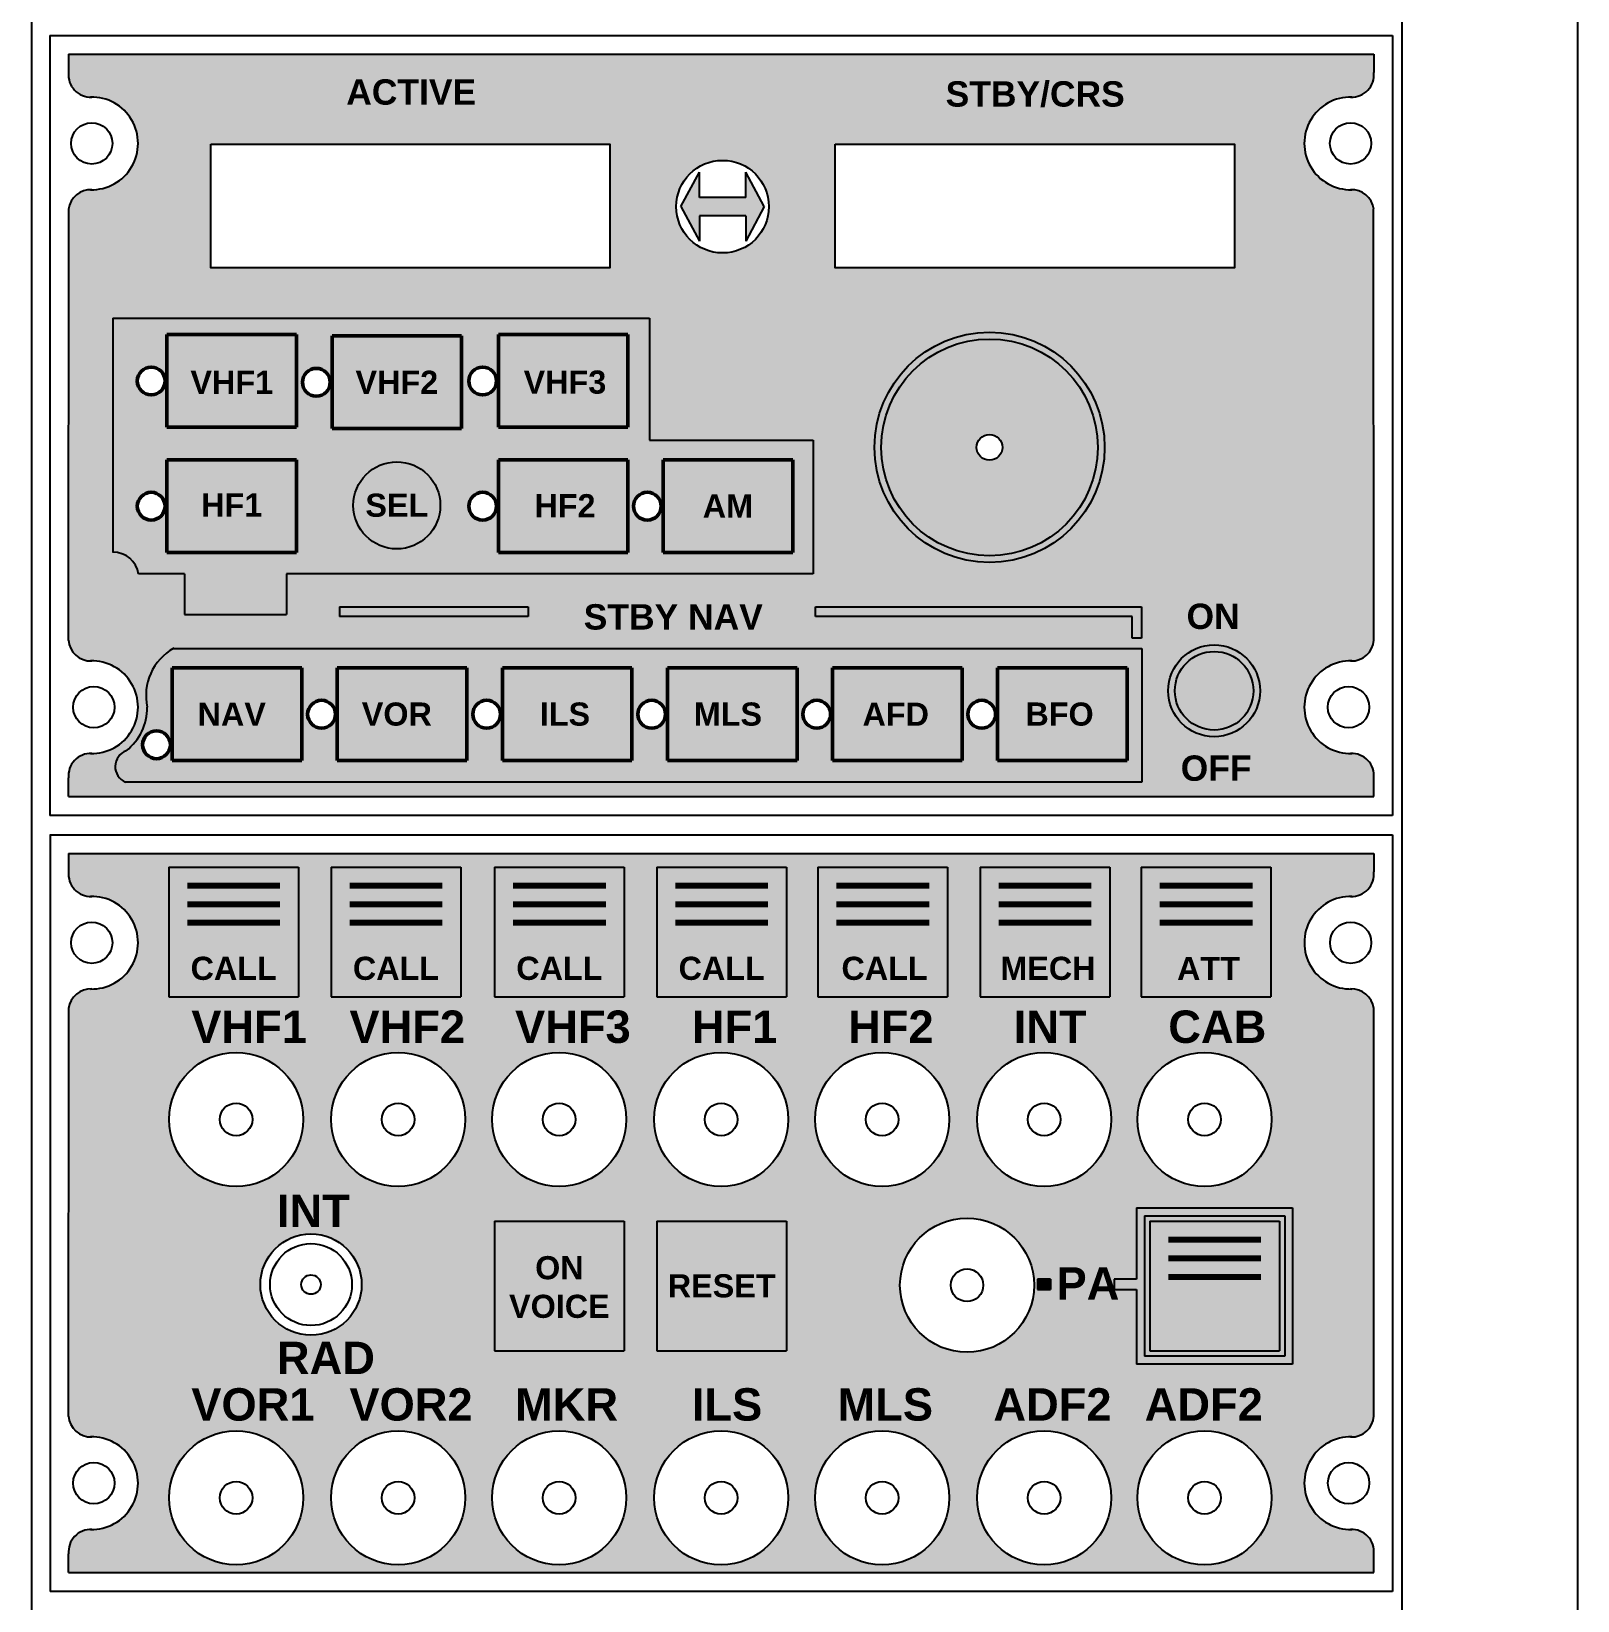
# Model space of a CAD drawing. Header units: millimetres. Extents: x 1492 to 7903, y -55 to 3601.
# Drawn here: x 2631 to 2798, y 343.6 to 513 of the extents above; entities that cross this region are included whole.
import ezdxf

# ---------------------------------------------------------------- set-up
doc = ezdxf.new("R2010")
doc.units = ezdxf.units.MM
doc.styles.get("Standard").update_dxf_attribs({"font": 'sanss___.ttf'})

msp = doc.modelspace()

# ---------------------------------------------------------------- hatches: boundary and pattern name
at = {"true_color": 0x6d7c87}
h = msp.add_hatch(color=8, dxfattribs=at)
h.dxf.hatch_style = 1
h.paths.add_polyline_path([(2775.96, 508.59), (2775.96, 510.59), (2634.99, 510.59), (2634.99, 508.59, 0.438302), (2637.36, 505.94, -1.025802), (2637.36, 495.95, 0.371801), (2635, 493.85), (2634.98, 447.29, 0.38499), (2637.35, 445.08, -1.027097), (2637.36, 435.08, 0.438302), (2634.99, 432.44), (2634.99, 430.44), (2775.96, 430.44), (2775.96, 432.44, 0.438302), (2773.59, 435.08, -1.027097), (2773.6, 445.08, 0.38499), (2775.97, 447.29), (2775.95, 493.85, 0.371801), (2773.59, 495.95, -1.025802), (2773.59, 505.94, 0.438302)])
h.paths.add_polyline_path([(2693.46, 500.88), (2693.46, 487.52), (2650.35, 487.52), (2650.35, 500.88)], flags=16)
h.paths.add_polyline_path([(2710.63, 494.12, -1), (2700.63, 494.12, -1)], flags=16)
h.paths.add_polyline_path([(2703.13, 497.86), (2703.13, 495.12), (2708.13, 495.12), (2708.13, 497.86), (2710.13, 494.12), (2708.13, 490.38), (2708.13, 493.12), (2703.13, 493.12), (2703.13, 490.38), (2701.13, 494.12)], flags=0)
h.paths.add_polyline_path([(2697.74, 482.07), (2697.74, 468.9), (2715.41, 468.9), (2715.41, 454.46), (2658.54, 454.46), (2658.54, 450.07), (2647.5, 450.07), (2647.5, 454.46), (2642.55, 454.46, 0.379663), (2639.75, 456.81), (2639.75, 482.07)], flags=0)
h.paths.add_polyline_path([(2717.8, 500.88), (2760.92, 500.88), (2760.92, 487.52), (2717.8, 487.52)], flags=16)
h.paths.add_polyline_path([(2695.41, 480.3), (2695.41, 470.3), (2681.41, 470.3), (2681.41, 480.3)], flags=0)
h.paths.add_polyline_path([(2677.44, 480.16), (2677.44, 470.16), (2663.44, 470.16), (2663.44, 480.16)], flags=0)
h.paths.add_polyline_path([(2681.21, 475.3, -1), (2678.21, 475.3, -1)], flags=0)
h.paths.add_polyline_path([(2695.41, 466.78), (2695.41, 456.78), (2681.41, 456.78), (2681.41, 466.78)], flags=0)
h.paths.add_polyline_path([(2699.2, 466.78), (2713.2, 466.78), (2713.2, 456.78), (2699.2, 456.78)], flags=0)
h.paths.add_polyline_path([(2659.61, 480.3), (2659.61, 470.3), (2645.61, 470.3), (2645.61, 480.3)], flags=0)
h.paths.add_polyline_path([(2663.24, 475.16, -1), (2660.24, 475.16, -1)], flags=0)
h.paths.add_polyline_path([(2699, 461.78, -1), (2696, 461.78, -1)], flags=0)
h.paths.add_polyline_path([(2746.89, 468.13, -1), (2722.03, 468.13, -1)], flags=16)
h.paths.add_polyline_path([(2746.16, 468.13, -1), (2722.76, 468.13, -1)], flags=0)
h.paths.add_polyline_path([(2681.21, 461.78, -1), (2678.21, 461.78, -1)], flags=0)
h.paths.add_polyline_path([(2675.14, 461.87, -1), (2665.74, 461.87, -1)], flags=0)
h.paths.add_polyline_path([(2659.61, 466.78), (2659.61, 456.78), (2645.61, 456.78), (2645.61, 466.78)], flags=0)
h.paths.add_polyline_path([(2735.85, 468.13, -1), (2733.07, 468.13, -1)], flags=0)
h.paths.add_polyline_path([(2684.63, 450.91), (2684.63, 449.88), (2664.25, 449.88), (2664.25, 450.91)], flags=16)
h.paths.add_polyline_path([(2645.41, 475.3, -1), (2642.41, 475.3, -1)], flags=0)
h.paths.add_polyline_path([(2750.9, 446.43), (2750.9, 431.99), (2641.13, 431.99, -0.681273), (2641.21, 435.38, 0.229147), (2643.49, 440.08, -0.331877), (2646.34, 446.43)], flags=16)
h.paths.add_polyline_path([(2715.68, 450.91), (2750.88, 450.91), (2750.88, 447.53), (2749.85, 447.53), (2749.85, 449.88), (2715.68, 449.88)], flags=16)
h.paths.add_polyline_path([(2695.84, 444.32), (2695.84, 434.32), (2681.84, 434.32), (2681.84, 444.32)], flags=0)
h.paths.add_polyline_path([(2699.67, 444.32), (2713.67, 444.32), (2713.67, 434.32), (2699.67, 434.32)], flags=0)
h.paths.add_polyline_path([(2678.01, 444.32), (2678.01, 434.32), (2664.01, 434.32), (2664.01, 444.32)], flags=0)
h.paths.add_polyline_path([(2645.41, 461.78, -1), (2642.41, 461.78, -1)], flags=0)
h.paths.add_polyline_path([(2699.47, 439.32, -1), (2696.47, 439.32, -1)], flags=0)
h.paths.add_polyline_path([(2681.64, 439.32, -1), (2678.64, 439.32, -1)], flags=0)
h.paths.add_polyline_path([(2717.5, 444.32), (2731.5, 444.32), (2731.5, 434.32), (2717.5, 434.32)], flags=0)
h.paths.add_polyline_path([(2717.3, 439.32, -1), (2714.3, 439.32, -1)], flags=0)
h.paths.add_polyline_path([(2660.18, 444.32), (2660.18, 434.32), (2646.18, 434.32), (2646.18, 444.32)], flags=0)
h.paths.add_polyline_path([(2663.81, 439.32, -1), (2660.81, 439.32, -1)], flags=0)
h.paths.add_polyline_path([(2735.32, 444.32), (2749.32, 444.32), (2749.32, 434.32), (2735.32, 434.32)], flags=0)
h.paths.add_polyline_path([(2735.12, 439.32, -1), (2732.12, 439.32, -1)], flags=0)
h.paths.add_polyline_path([(2645.98, 436.02, -1), (2642.98, 436.02, -1)], flags=0)
h.paths.add_polyline_path([(2763.68, 441.85, -1), (2753.76, 441.85, -1)], flags=16)
h.paths.add_polyline_path([(2762.96, 441.85, -1), (2754.48, 441.85, -1)], flags=0)
h.paths.add_polyline_path([(2715.41, 468.9), (2697.74, 468.9), (2697.74, 482.07), (2639.75, 482.07), (2639.75, 456.81, -0.379663), (2642.55, 454.46), (2647.5, 454.46), (2647.5, 450.07), (2658.54, 450.07), (2658.54, 454.46), (2715.41, 454.46)], flags=16)
h.paths.add_polyline_path([(2720.21, 436.69), (2728.5, 436.69), (2728.5, 441.92), (2720.21, 441.92)], flags=8)
h.paths.add_polyline_path([(2701.9, 436.71), (2710.38, 436.71), (2710.38, 441.94), (2701.9, 441.94)], flags=8)
h.paths.add_polyline_path([(2685.26, 436.71), (2691.84, 436.71), (2691.84, 441.94), (2685.26, 441.94)], flags=8)
h.paths.add_polyline_path([(2666.13, 436.71), (2674.81, 436.71), (2674.81, 441.94), (2666.13, 441.94)], flags=8)
h.paths.add_polyline_path([(2648.29, 436.69), (2656.77, 436.69), (2656.77, 441.92), (2648.29, 441.92)], flags=8)
h.paths.add_polyline_path([(2702.96, 459.17), (2709.54, 459.17), (2709.54, 464.4), (2702.96, 464.4)], flags=8)
h.paths.add_polyline_path([(2666.48, 459.26), (2674.4, 459.26), (2674.4, 464.49), (2666.48, 464.49)], flags=8)
h.paths.add_polyline_path([(2684.69, 459.2), (2692.42, 459.2), (2692.42, 464.43), (2684.69, 464.43)], flags=8)
h.paths.add_polyline_path([(2648.94, 459.28), (2656.66, 459.28), (2656.66, 464.51), (2648.94, 464.51)], flags=8)
h.paths.add_polyline_path([(2683.62, 472.57), (2693.64, 472.57), (2693.64, 477.8), (2683.62, 477.8)], flags=8)
h.paths.add_polyline_path([(2665.46, 472.53), (2675.47, 472.53), (2675.47, 477.76), (2665.46, 477.76)], flags=8)
h.paths.add_polyline_path([(2737.69, 436.71), (2746.18, 436.71), (2746.18, 441.94), (2737.69, 441.94)], flags=8)
h.paths.add_polyline_path([(2647.87, 472.53), (2657.88, 472.53), (2657.88, 477.76), (2647.87, 477.76)], flags=8)
at = {"true_color": 0xffffff}
msp.add_hatch(color=7, dxfattribs=at).paths.add_polyline_path([(2710.13, 494.12), (2708.13, 497.86), (2708.13, 495.12), (2703.13, 495.12), (2703.13, 497.86), (2701.13, 494.12), (2703.13, 490.38), (2703.13, 493.12), (2708.13, 493.12), (2708.13, 490.38)])
at = {"true_color": 0x6d7c87}
h = msp.add_hatch(color=8, dxfattribs=at)
h.dxf.hatch_style = 1
h.paths.add_polyline_path([(2697.74, 482.07), (2639.75, 482.07), (2639.75, 456.81, -0.379663), (2642.55, 454.46), (2647.5, 454.46), (2647.5, 450.07), (2658.54, 450.07), (2658.54, 454.46), (2715.41, 454.46), (2715.41, 468.9), (2697.74, 468.9)])
h.paths.add_polyline_path([(2645.61, 480.3), (2659.61, 480.3), (2659.61, 470.3), (2645.61, 470.3)], flags=16)
h.paths.add_polyline_path([(2645.41, 475.3, -1), (2642.41, 475.3, -1)], flags=16)
h.paths.add_polyline_path([(2645.61, 466.78), (2659.61, 466.78), (2659.61, 456.78), (2645.61, 456.78)], flags=16)
h.paths.add_polyline_path([(2645.41, 461.78, -1), (2642.41, 461.78, -1)], flags=16)
h.paths.add_polyline_path([(2663.24, 475.16, -1), (2660.24, 475.16, -1)], flags=16)
h.paths.add_polyline_path([(2663.44, 480.16), (2677.44, 480.16), (2677.44, 470.16), (2663.44, 470.16)], flags=16)
h.paths.add_polyline_path([(2675.14, 461.87, -1), (2665.74, 461.87, -1)], flags=16)
h.paths.add_polyline_path([(2681.21, 475.3, -1), (2678.21, 475.3, -1)], flags=16)
h.paths.add_polyline_path([(2681.41, 480.3), (2695.41, 480.3), (2695.41, 470.3), (2681.41, 470.3)], flags=16)
h.paths.add_polyline_path([(2681.21, 461.78, -1), (2678.21, 461.78, -1)], flags=16)
h.paths.add_polyline_path([(2681.41, 466.78), (2695.41, 466.78), (2695.41, 456.78), (2681.41, 456.78)], flags=16)
h.paths.add_polyline_path([(2699, 461.78, -1), (2696, 461.78, -1)], flags=16)
h.paths.add_polyline_path([(2699.2, 466.78), (2713.2, 466.78), (2713.2, 456.78), (2699.2, 456.78)], flags=16)
h.paths.add_polyline_path([(2750.9, 446.43), (2646.34, 446.43, 0.331877), (2643.49, 440.08, -0.229147), (2641.21, 435.38, 0.681273), (2641.13, 431.99), (2750.9, 431.99)])
h.paths.add_polyline_path([(2660.18, 444.32), (2660.18, 434.32), (2646.18, 434.32), (2646.18, 444.32)], flags=16)
h.paths.add_polyline_path([(2664.01, 444.32), (2678.01, 444.32), (2678.01, 434.32), (2664.01, 434.32)], flags=16)
h.paths.add_polyline_path([(2663.81, 439.32, -1), (2660.81, 439.32, -1)], flags=16)
h.paths.add_polyline_path([(2645.98, 436.02, -1), (2642.98, 436.02, -1)], flags=16)
h.paths.add_polyline_path([(2681.64, 439.32, -1), (2678.64, 439.32, -1)], flags=16)
h.paths.add_polyline_path([(2681.84, 444.32), (2695.84, 444.32), (2695.84, 434.32), (2681.84, 434.32)], flags=16)
h.paths.add_polyline_path([(2699.47, 439.32, -1), (2696.47, 439.32, -1)], flags=16)
h.paths.add_polyline_path([(2699.67, 444.32), (2713.67, 444.32), (2713.67, 434.32), (2699.67, 434.32)], flags=16)
h.paths.add_polyline_path([(2717.3, 439.32, -1), (2714.3, 439.32, -1)], flags=16)
h.paths.add_polyline_path([(2717.5, 444.32), (2731.5, 444.32), (2731.5, 434.32), (2717.5, 434.32)], flags=16)
h.paths.add_polyline_path([(2735.12, 439.32, -1), (2732.12, 439.32, -1)], flags=16)
h.paths.add_polyline_path([(2735.32, 444.32), (2749.32, 444.32), (2749.32, 434.32), (2735.32, 434.32)], flags=16)
h.paths.add_polyline_path([(2754.48, 441.85, 1), (2762.96, 441.85, 1)])
h.paths.add_polyline_path([(2720.21, 436.69), (2728.5, 436.69), (2728.5, 441.92), (2720.21, 441.92)], flags=8)
h.paths.add_polyline_path([(2701.9, 436.71), (2710.38, 436.71), (2710.38, 441.94), (2701.9, 441.94)], flags=8)
h.paths.add_polyline_path([(2685.26, 436.71), (2691.84, 436.71), (2691.84, 441.94), (2685.26, 441.94)], flags=8)
h.paths.add_polyline_path([(2666.13, 436.71), (2674.81, 436.71), (2674.81, 441.94), (2666.13, 441.94)], flags=8)
h.paths.add_polyline_path([(2648.29, 436.69), (2656.77, 436.69), (2656.77, 441.92), (2648.29, 441.92)], flags=8)
h.paths.add_polyline_path([(2737.69, 436.71), (2746.18, 436.71), (2746.18, 441.94), (2737.69, 441.94)], flags=8)
at = {"true_color": 0x000000}
h = msp.add_hatch(color=18, dxfattribs=at)
h.dxf.hatch_style = 1
h.paths.add_polyline_path([(2659.61, 480.3), (2645.61, 480.3), (2645.61, 470.3), (2659.61, 470.3)])
h.paths.add_polyline_path([(2677.44, 480.16), (2663.44, 480.16), (2663.44, 470.16), (2677.44, 470.16)])
h.paths.add_polyline_path([(2695.41, 480.3), (2681.41, 480.3), (2681.41, 470.3), (2695.41, 470.3)])
h.paths.add_polyline_path([(2695.41, 466.78), (2681.41, 466.78), (2681.41, 456.78), (2695.41, 456.78)])
h.paths.add_polyline_path([(2659.61, 466.78), (2645.61, 466.78), (2645.61, 456.78), (2659.61, 456.78)])
h.paths.add_polyline_path([(2675.14, 461.87, 1), (2665.74, 461.87, 1)])
h.paths.add_polyline_path([(2713.2, 466.78), (2699.2, 466.78), (2699.2, 456.78), (2713.2, 456.78)])
h.paths.add_polyline_path([(2713.67, 444.32), (2699.67, 444.32), (2699.67, 434.32), (2713.67, 434.32)])
h.paths.add_polyline_path([(2695.84, 444.32), (2681.84, 444.32), (2681.84, 434.32), (2695.84, 434.32)])
h.paths.add_polyline_path([(2678.01, 444.32), (2664.01, 444.32), (2664.01, 434.32), (2678.01, 434.32)])
h.paths.add_polyline_path([(2660.18, 444.32), (2646.18, 444.32), (2646.18, 434.32), (2660.18, 434.32)])
h.paths.add_polyline_path([(2731.5, 444.32), (2717.5, 444.32), (2717.5, 434.32), (2731.5, 434.32)])
h.paths.add_polyline_path([(2749.32, 444.32), (2735.32, 444.32), (2735.32, 434.32), (2749.32, 434.32)])
at = {"lineweight": 50, "true_color": 0xfeffff}
h = msp.add_hatch(color=7, dxfattribs=at)
edge = h.paths.add_edge_path()
edge.add_arc((2734.46, 468.13), 12.43, 0, 360)
edge = h.paths.add_edge_path(flags=16)
edge.add_arc((2734.46, 468.13), 11.7, 0, 360)
at = {"true_color": 0x6d7c87}
h = msp.add_hatch(color=8, dxfattribs=at)
h.dxf.hatch_style = 1
h.paths.add_polyline_path([(2722.76, 468.13, 1), (2746.16, 468.13, 1)])
h.paths.add_polyline_path([(2735.85, 468.13, -1), (2733.07, 468.13, -1)], flags=16)
at = {"lineweight": 50, "true_color": 0xfeffff}
msp.add_hatch(color=7, dxfattribs=at).paths.add_polyline_path([(2684.63, 450.91), (2664.25, 450.91), (2664.25, 449.88), (2684.63, 449.88)])
at = {"lineweight": 50, "true_color": 0xffffff}
msp.add_hatch(color=7, dxfattribs=at).paths.add_polyline_path([(2750.88, 450.91), (2715.68, 450.91), (2715.68, 449.88), (2749.85, 449.88), (2749.85, 447.53), (2750.88, 447.53)])
at = {"lineweight": 50, "true_color": 0xfeffff}
h = msp.add_hatch(color=7, dxfattribs=at)
edge = h.paths.add_edge_path()
edge.add_arc((2758.72, 441.85), 4.96, 0, 360)
edge = h.paths.add_edge_path(flags=16)
edge.add_arc((2758.72, 441.85), 4.24, 0, 360)
at = {"true_color": 0x6d7c87}
h = msp.add_hatch(color=8, dxfattribs=at)
h.dxf.hatch_style = 1
h.paths.add_polyline_path([(2775.96, 407.56, 0.371801), (2773.59, 409.65, -1.025802), (2773.59, 419.65, 0.438302), (2775.97, 422.3), (2775.97, 424.3), (2634.99, 424.3), (2634.99, 422.3, 0.438302), (2637.36, 419.65, -1.025802), (2637.36, 409.65, 0.371801), (2635, 407.56), (2634.98, 363.5, 0.383596), (2637.35, 361.3, -1.027097), (2637.36, 351.3, 0.438302), (2634.99, 348.66), (2634.99, 346.66), (2775.96, 346.66), (2775.96, 348.66, 0.438302), (2773.59, 351.3, -1.027097), (2773.6, 361.3, 0.383596), (2775.97, 363.5)])
h.paths.add_polyline_path([(2645.84, 395.57, -1), (2660.32, 395.57, -1)], flags=16)
h.paths.add_polyline_path([(2651.32, 395.57, -1), (2654.84, 395.57, -1)], flags=0)
h.paths.add_polyline_path([(2666.64, 377.74, -1), (2655.69, 377.74, -1)], flags=16)
h.paths.add_polyline_path([(2665.59, 377.74, -1), (2656.74, 377.74, -1)], flags=0)
h.paths.add_polyline_path([(2645.82, 408.82), (2645.82, 422.82), (2659.82, 422.82), (2659.82, 408.82)], flags=16)
h.paths.add_polyline_path([(2662.21, 377.74, -1), (2660.12, 377.74, -1)], flags=0)
h.paths.add_polyline_path([(2663.34, 395.57, -1), (2677.82, 395.57, -1)], flags=16)
h.paths.add_polyline_path([(2660.32, 354.72, -1), (2645.84, 354.72, -1)], flags=16)
h.paths.add_polyline_path([(2668.82, 395.57, -1), (2672.34, 395.57, -1)], flags=0)
h.paths.add_polyline_path([(2663.35, 408.82), (2663.35, 422.82), (2677.35, 422.82), (2677.35, 408.82)], flags=16)
h.paths.add_polyline_path([(2654.84, 354.72, -1), (2651.32, 354.72, -1)], flags=0)
h.paths.add_polyline_path([(2677.82, 354.72, -1), (2663.34, 354.72, -1)], flags=16)
h.paths.add_polyline_path([(2681, 384.59), (2695, 384.59), (2695, 370.59), (2681, 370.59)], flags=16)
h.paths.add_polyline_path([(2680.73, 395.57, -1), (2695.21, 395.57, -1)], flags=16)
h.paths.add_polyline_path([(2672.34, 354.72, -1), (2668.82, 354.72, -1)], flags=0)
h.paths.add_polyline_path([(2681, 408.82), (2681, 422.82), (2695, 422.82), (2695, 408.82)], flags=16)
h.paths.add_polyline_path([(2686.21, 395.57, -1), (2689.73, 395.57, -1)], flags=0)
h.paths.add_polyline_path([(2695.21, 354.72, -1), (2680.73, 354.72, -1)], flags=16)
h.paths.add_polyline_path([(2689.73, 354.72, -1), (2686.21, 354.72, -1)], flags=0)
h.paths.add_polyline_path([(2698.23, 395.57, -1), (2712.7, 395.57, -1)], flags=16)
h.paths.add_polyline_path([(2698.53, 384.59), (2712.53, 384.59), (2712.53, 370.59), (2698.53, 370.59)], flags=16)
h.paths.add_polyline_path([(2698.53, 408.82), (2698.53, 422.82), (2712.53, 422.82), (2712.53, 408.82)], flags=16)
h.paths.add_polyline_path([(2703.71, 395.57, -1), (2707.22, 395.57, -1)], flags=0)
h.paths.add_polyline_path([(2712.7, 354.72, -1), (2698.23, 354.72, -1)], flags=16)
h.paths.add_polyline_path([(2707.22, 354.72, -1), (2703.71, 354.72, -1)], flags=0)
h.paths.add_polyline_path([(2715.62, 395.57, -1), (2730.1, 395.57, -1)], flags=16)
h.paths.add_polyline_path([(2715.93, 408.82), (2715.93, 422.82), (2729.93, 422.82), (2729.93, 408.82)], flags=16)
h.paths.add_polyline_path([(2721.1, 395.57, -1), (2724.62, 395.57, -1)], flags=0)
h.paths.add_polyline_path([(2730.1, 354.72, -1), (2715.62, 354.72, -1)], flags=16)
h.paths.add_polyline_path([(2739.27, 377.67, -1), (2724.79, 377.67, -1)], flags=16)
h.paths.add_polyline_path([(2724.62, 354.72, -1), (2721.1, 354.72, -1)], flags=0)
h.paths.add_polyline_path([(2733.79, 377.67, -1), (2730.27, 377.67, -1)], flags=0)
h.paths.add_polyline_path([(2733.12, 395.57, -1), (2747.6, 395.57, -1)], flags=16)
h.paths.add_polyline_path([(2733.45, 408.82), (2733.45, 422.82), (2747.45, 422.82), (2747.45, 408.82)], flags=16)
h.paths.add_polyline_path([(2747.6, 354.72, -1), (2733.12, 354.72, -1)], flags=16)
h.paths.add_polyline_path([(2738.6, 395.57, -1), (2742.12, 395.57, -1)], flags=0)
h.paths.add_polyline_path([(2739.65, 378.31), (2741.03, 378.31), (2741.03, 377.2), (2739.65, 377.2)], flags=16)
h.paths.add_polyline_path([(2742.12, 354.72, -1), (2738.6, 354.72, -1)], flags=0)
h.paths.add_polyline_path([(2747.93, 378.31), (2750.35, 378.31), (2750.35, 386.02), (2767.2, 386.02), (2767.2, 369.16), (2750.35, 369.16), (2750.35, 377.2), (2747.93, 377.2)], flags=16)
h.paths.add_polyline_path([(2750.45, 395.57, -1), (2764.93, 395.57, -1)], flags=16)
h.paths.add_polyline_path([(2751.19, 385.18), (2766.36, 385.18), (2766.36, 370.01), (2751.19, 370.01)], flags=0)
h.paths.add_polyline_path([(2751.78, 384.59), (2765.78, 384.59), (2765.78, 370.59), (2751.78, 370.59)], flags=0)
h.paths.add_polyline_path([(2750.85, 408.82), (2750.85, 422.82), (2764.85, 422.82), (2764.85, 408.82)], flags=16)
h.paths.add_polyline_path([(2764.93, 354.72, -1), (2750.45, 354.72, -1)], flags=16)
h.paths.add_polyline_path([(2755.93, 395.57, -1), (2759.45, 395.57, -1)], flags=0)
h.paths.add_polyline_path([(2759.45, 354.72, -1), (2755.93, 354.72, -1)], flags=0)
h.paths.add_polyline_path([(2699.07, 374.98), (2711.75, 374.98), (2711.75, 380.21), (2699.07, 380.21)], flags=8)
h.paths.add_polyline_path([(2682.07, 372.74), (2694, 372.74), (2694, 382.18), (2682.07, 382.18)], flags=8)
h.paths.add_polyline_path([(2754.13, 409.24), (2762.04, 409.24), (2762.04, 414.47), (2754.13, 414.47)], flags=8)
h.paths.add_polyline_path([(2735.1, 409.26), (2746.44, 409.26), (2746.44, 414.49), (2735.1, 414.49)], flags=8)
h.paths.add_polyline_path([(2700.31, 409.26), (2710.7, 409.26), (2710.7, 414.49), (2700.31, 414.49)], flags=8)
h.paths.add_polyline_path([(2717.9, 409.26), (2728.29, 409.26), (2728.29, 414.49), (2717.9, 414.49)], flags=8)
h.paths.add_polyline_path([(2682.78, 409.26), (2693.18, 409.26), (2693.18, 414.49), (2682.78, 414.49)], flags=8)
h.paths.add_polyline_path([(2665.13, 409.26), (2675.52, 409.26), (2675.52, 414.49), (2665.13, 414.49)], flags=8)
h.paths.add_polyline_path([(2647.6, 409.26), (2658, 409.26), (2658, 414.49), (2647.6, 414.49)], flags=8)
at = {"true_color": 0x000000}
h = msp.add_hatch(color=18, dxfattribs=at)
h.dxf.hatch_style = 1
h.paths.add_polyline_path([(2695, 384.59), (2681, 384.59), (2681, 370.59), (2695, 370.59)])
h.paths.add_polyline_path([(2712.53, 384.59), (2698.53, 384.59), (2698.53, 370.59), (2712.53, 370.59)])
h.paths.add_polyline_path([(2765.78, 384.59), (2751.78, 384.59), (2751.78, 370.59), (2765.78, 370.59)])
h.paths.add_polyline_path([(2764.85, 422.82), (2750.85, 422.82), (2750.85, 408.82), (2764.85, 408.82)])
h.paths.add_polyline_path([(2747.45, 422.82), (2733.45, 422.82), (2733.45, 408.82), (2747.45, 408.82)])
h.paths.add_polyline_path([(2729.93, 422.82), (2715.93, 422.82), (2715.93, 408.82), (2729.93, 408.82)])
h.paths.add_polyline_path([(2712.53, 422.82), (2698.53, 422.82), (2698.53, 408.82), (2712.53, 408.82)])
h.paths.add_polyline_path([(2695, 422.82), (2681, 422.82), (2681, 408.82), (2695, 408.82)])
h.paths.add_polyline_path([(2677.35, 422.82), (2663.35, 422.82), (2663.35, 408.82), (2677.35, 408.82)])
h.paths.add_polyline_path([(2659.82, 422.82), (2645.82, 422.82), (2645.82, 408.82), (2659.82, 408.82)])
at = {"true_color": 0xffffff}
h = msp.add_hatch(color=7, dxfattribs=at)
h.paths.add_polyline_path([(2767.2, 386.02), (2767.2, 369.16), (2750.35, 369.16), (2750.35, 377.2), (2747.93, 377.2), (2747.93, 378.31), (2750.35, 378.31), (2750.35, 386.02)])
h.paths.add_polyline_path([(2766.36, 385.18), (2766.36, 370.01), (2751.19, 370.01), (2751.19, 385.18)], flags=16)
at = {"true_color": 0x6d7c87}
h = msp.add_hatch(color=8, dxfattribs=at)
h.dxf.hatch_style = 1
h.paths.add_polyline_path([(2766.36, 385.18), (2751.19, 385.18), (2751.19, 370.01), (2766.36, 370.01)])
h.paths.add_polyline_path([(2751.78, 384.59), (2765.78, 384.59), (2765.78, 370.59), (2751.78, 370.59)], flags=16)
at = {"true_color": 0xfeffff}
msp.add_hatch(color=7, dxfattribs=at).paths.add_polyline_path([(2741.03, 377.2), (2741.03, 378.31), (2739.65, 378.31), (2739.65, 377.2)])

# ---------------------------------------------------------------- linework, layer by layer
at = {"color": 18, "true_color": 0x000000}
for p, q in [((2778.98, 741.81), (2778.98, 230.22)), ((2797.98, 741.81), (2797.98, 230.22)), ((2630.97, 602.16), (2630.97, 231.11)), ((2632.97, 512.59), (2777.97, 512.59)), ((2632.97, 512.59), (2632.97, 428.37)), ((2777.97, 512.59), (2777.97, 428.37)), ((2634.99, 510.59), (2634.99, 508.59)), ((2634.99, 510.59), (2775.96, 510.59)), ((2775.96, 510.59), (2775.96, 508.59)), ((2634.98, 447.29), (2635, 493.85)), ((2775.97, 447.29), (2775.95, 493.85)), ((2639.75, 482.07), (2697.74, 482.07)), ((2639.75, 482.07), (2639.75, 456.81)), ((2697.74, 482.07), (2697.74, 468.9)), ((2697.74, 468.9), (2715.41, 468.9)), ((2715.41, 468.9), (2715.41, 454.46)), ((2647.5, 454.46), (2642.55, 454.46)), ((2647.5, 454.46), (2647.5, 450.07)), ((2715.41, 454.46), (2658.54, 454.46)), ((2658.54, 454.46), (2658.54, 450.07)), ((2647.5, 450.07), (2658.54, 450.07)), ((2646.34, 446.43), (2750.9, 446.43)), ((2750.9, 446.43), (2750.9, 431.99)), ((2634.99, 430.44), (2634.99, 432.44)), ((2775.96, 430.44), (2775.96, 432.44)), ((2634.99, 430.44), (2775.96, 430.44)), ((2750.9, 431.99), (2641.13, 431.99)), ((2777.97, 428.37), (2632.97, 428.37)), ((2632.97, 426.3), (2777.98, 426.3)), ((2632.98, 426.3), (2632.98, 344.59)), ((2777.98, 426.3), (2777.98, 344.59)), ((2634.99, 424.3), (2634.99, 422.3)), ((2634.99, 424.3), (2775.97, 424.3)), ((2775.97, 424.3), (2775.97, 422.3)), ((2645.82, 422.82), (2659.82, 422.82)), ((2645.82, 422.82), (2645.82, 408.82)), ((2659.82, 422.82), (2659.82, 408.82)), ((2663.35, 422.82), (2663.35, 408.82)), ((2663.35, 422.82), (2677.35, 422.82)), ((2677.35, 422.82), (2677.35, 408.82)), ((2681, 422.82), (2681, 408.82)), ((2681, 422.82), (2695, 422.82)), ((2695, 422.82), (2695, 408.82)), ((2698.53, 422.82), (2698.53, 408.82)), ((2698.53, 422.82), (2712.53, 422.82)), ((2712.53, 422.82), (2712.53, 408.82)), ((2715.93, 422.82), (2715.93, 408.82)), ((2715.93, 422.82), (2729.93, 422.82)), ((2729.93, 422.82), (2729.93, 408.82)), ((2733.45, 422.82), (2733.45, 408.82)), ((2733.45, 422.82), (2747.45, 422.82)), ((2747.45, 422.82), (2747.45, 408.82)), ((2750.85, 422.82), (2750.85, 408.82)), ((2750.85, 422.82), (2764.85, 422.82)), ((2764.85, 422.82), (2764.85, 408.82)), ((2645.82, 408.82), (2659.82, 408.82)), ((2663.35, 408.82), (2677.35, 408.82)), ((2681, 408.82), (2695, 408.82)), ((2698.53, 408.82), (2712.53, 408.82)), ((2715.93, 408.82), (2729.93, 408.82)), ((2733.45, 408.82), (2747.45, 408.82)), ((2750.85, 408.82), (2764.85, 408.82)), ((2634.98, 363.5), (2635, 407.56)), ((2775.97, 363.5), (2775.96, 407.56)), ((2681, 384.59), (2695, 384.59)), ((2681, 384.59), (2681, 370.59)), ((2695, 384.59), (2695, 370.59)), ((2698.53, 384.59), (2712.53, 384.59)), ((2698.53, 384.59), (2698.53, 370.59)), ((2712.53, 384.59), (2712.53, 370.59)), ((2751.78, 384.59), (2751.78, 370.59)), ((2751.78, 384.59), (2765.78, 384.59)), ((2765.78, 384.59), (2765.78, 370.59)), ((2681, 370.59), (2695, 370.59)), ((2698.53, 370.59), (2712.53, 370.59)), ((2751.78, 370.59), (2765.78, 370.59)), ((2634.99, 346.66), (2634.99, 348.66)), ((2775.96, 346.66), (2775.96, 348.66)), ((2634.99, 346.66), (2775.96, 346.66)), ((2777.98, 344.59), (2632.98, 344.59))]:
    msp.add_line(p, q, dxfattribs=at)
at = {"color": 7, "true_color": 0xffffff}
for p, q in [((2701.13, 494.12), (2703.13, 497.86)), ((2703.13, 495.12), (2703.13, 497.86)), ((2708.13, 495.12), (2708.13, 497.86)), ((2710.13, 494.12), (2708.13, 497.86)), ((2708.13, 495.12), (2703.13, 495.12)), ((2701.13, 494.12), (2703.13, 490.38)), ((2708.13, 493.12), (2703.13, 493.12)), ((2703.13, 493.12), (2703.13, 490.38)), ((2710.13, 494.12), (2708.13, 490.38)), ((2708.13, 493.12), (2708.13, 490.38)), ((2715.68, 449.88), (2715.68, 450.91)), ((2715.68, 450.91), (2750.88, 450.91)), ((2750.88, 450.91), (2750.88, 447.53)), ((2749.85, 449.88), (2715.68, 449.88)), ((2749.85, 447.53), (2749.85, 449.88)), ((2750.88, 447.53), (2749.85, 447.53)), ((2750.35, 386.02), (2750.35, 378.31)), ((2751.19, 385.18), (2751.19, 370.01)), ((2766.36, 385.18), (2766.36, 370.01)), ((2767.2, 386.02), (2767.2, 369.16)), ((2750.35, 378.31), (2747.93, 378.31)), ((2747.93, 378.31), (2747.93, 377.2)), ((2747.93, 377.2), (2750.35, 377.2)), ((2750.35, 377.2), (2750.35, 369.16))]:
    msp.add_line(p, q, dxfattribs=at)
at = {"color": 18, "lineweight": 50, "true_color": 0x000000}
for p, q in [((2645.61, 480.3), (2645.61, 470.3)), ((2659.61, 480.3), (2645.61, 480.3)), ((2659.61, 480.3), (2659.61, 470.3)), ((2663.44, 480.16), (2663.44, 470.16)), ((2677.44, 480.16), (2663.44, 480.16)), ((2677.44, 480.16), (2677.44, 470.16)), ((2681.41, 480.3), (2681.41, 470.3)), ((2695.41, 480.3), (2681.41, 480.3)), ((2695.41, 480.3), (2695.41, 470.3)), ((2659.61, 470.3), (2645.61, 470.3)), ((2677.44, 470.16), (2663.44, 470.16)), ((2695.41, 470.3), (2681.41, 470.3)), ((2645.61, 466.78), (2645.61, 456.78)), ((2659.61, 466.78), (2645.61, 466.78)), ((2659.61, 466.78), (2659.61, 456.78)), ((2681.41, 466.78), (2681.41, 456.78)), ((2695.41, 466.78), (2681.41, 466.78)), ((2695.41, 466.78), (2695.41, 456.78)), ((2699.2, 466.78), (2699.2, 456.78)), ((2713.2, 466.78), (2699.2, 466.78)), ((2713.2, 466.78), (2713.2, 456.78)), ((2659.61, 456.78), (2645.61, 456.78)), ((2695.41, 456.78), (2681.41, 456.78)), ((2713.2, 456.78), (2699.2, 456.78)), ((2646.18, 444.32), (2646.18, 434.32)), ((2660.18, 444.32), (2646.18, 444.32)), ((2660.18, 444.32), (2660.18, 434.32)), ((2664.01, 444.32), (2664.01, 434.32)), ((2678.01, 444.32), (2664.01, 444.32)), ((2678.01, 444.32), (2678.01, 434.32)), ((2681.84, 444.32), (2681.84, 434.32)), ((2695.84, 444.32), (2681.84, 444.32)), ((2695.84, 444.32), (2695.84, 434.32)), ((2699.67, 444.32), (2699.67, 434.32)), ((2713.67, 444.32), (2699.67, 444.32)), ((2713.67, 444.32), (2713.67, 434.32)), ((2717.5, 444.32), (2717.5, 434.32)), ((2731.5, 444.32), (2717.5, 444.32)), ((2731.5, 444.32), (2731.5, 434.32)), ((2749.32, 444.32), (2735.32, 444.32)), ((2735.32, 444.32), (2735.32, 434.32)), ((2749.32, 444.32), (2749.32, 434.32)), ((2660.18, 434.32), (2646.18, 434.32)), ((2678.01, 434.32), (2664.01, 434.32)), ((2695.84, 434.32), (2681.84, 434.32)), ((2713.67, 434.32), (2699.67, 434.32)), ((2731.5, 434.32), (2717.5, 434.32)), ((2749.32, 434.32), (2735.32, 434.32))]:
    msp.add_line(p, q, dxfattribs=at)
at = {"color": 7, "true_color": 0xfeffff}
for p, q in [((2664.25, 450.91), (2684.63, 450.91)), ((2664.25, 450.91), (2664.25, 449.88)), ((2684.63, 450.91), (2684.63, 449.88)), ((2684.63, 449.88), (2664.25, 449.88)), ((2739.65, 378.31), (2739.65, 377.2)), ((2741.03, 378.31), (2739.65, 378.31)), ((2741.03, 378.31), (2741.03, 377.2)), ((2739.65, 377.2), (2741.03, 377.2))]:
    msp.add_line(p, q, dxfattribs=at)
at = {"color": 7, "lineweight": 80, "true_color": 0xffffff}
for p, q in [((2647.82, 420.82), (2657.82, 420.82)), ((2665.35, 420.82), (2675.35, 420.82)), ((2683, 420.82), (2693, 420.82)), ((2700.53, 420.82), (2710.53, 420.82)), ((2717.93, 420.82), (2727.93, 420.82)), ((2735.45, 420.82), (2745.45, 420.82)), ((2752.85, 420.82), (2762.85, 420.82)), ((2647.82, 418.82), (2657.82, 418.82)), ((2665.35, 418.82), (2675.35, 418.82)), ((2683, 418.82), (2693, 418.82)), ((2700.53, 418.82), (2710.53, 418.82)), ((2717.93, 418.82), (2727.93, 418.82)), ((2735.45, 418.82), (2745.45, 418.82)), ((2752.85, 418.82), (2762.85, 418.82)), ((2647.82, 416.82), (2657.82, 416.82)), ((2665.35, 416.82), (2675.35, 416.82)), ((2683, 416.82), (2693, 416.82)), ((2700.53, 416.82), (2710.53, 416.82)), ((2717.93, 416.82), (2727.93, 416.82)), ((2735.45, 416.82), (2745.45, 416.82)), ((2752.85, 416.82), (2762.85, 416.82)), ((2753.78, 382.59), (2763.78, 382.59)), ((2753.78, 380.59), (2763.78, 380.59)), ((2753.78, 378.59), (2763.78, 378.59))]:
    msp.add_line(p, q, dxfattribs=at)
at = {"color": 18, "true_color": 0x000000}
for points in [[(2650.35, 500.88), (2693.46, 500.88), (2693.46, 487.52), (2650.35, 487.52)], [(2717.8, 500.88), (2760.92, 500.88), (2760.92, 487.52), (2717.8, 487.52)]]:
    msp.add_lwpolyline(points, close=True, dxfattribs=at)
at = {"color": 7, "true_color": 0xffffff}
for points in [[(2750.35, 386.02), (2767.2, 386.02)], [(2751.19, 385.18), (2766.36, 385.18)], [(2766.36, 370.01), (2751.19, 370.01)], [(2767.2, 369.16), (2750.35, 369.16)]]:
    msp.add_lwpolyline(points, dxfattribs=at)
at = {"color": 18, "true_color": 0x000000}
for centre, radius in [((2637.49, 500.95), 2.23), ((2773.46, 500.95), 2.23), ((2705.63, 494.12), 5), ((2734.46, 468.13), 1.39), ((2670.44, 461.87), 4.7), ((2637.71, 440.08), 2.23), ((2773.24, 440.08), 2.23), ((2637.49, 414.65), 2.23), ((2773.47, 414.65), 2.23), ((2653.08, 395.57), 7.24), ((2670.58, 395.57), 7.24), ((2687.97, 395.57), 7.24), ((2705.47, 395.57), 7.24), ((2722.86, 395.57), 7.24), ((2740.36, 395.57), 7.24), ((2757.69, 395.57), 7.24), ((2653.08, 395.57), 1.76), ((2670.58, 395.57), 1.76), ((2687.97, 395.57), 1.76), ((2705.47, 395.57), 1.76), ((2722.86, 395.57), 1.76), ((2740.36, 395.57), 1.76), ((2757.69, 395.57), 1.76), ((2732.03, 377.67), 7.24), ((2732.03, 377.67), 1.76), ((2653.08, 354.72), 7.24), ((2670.58, 354.72), 7.24), ((2687.97, 354.72), 7.24), ((2705.47, 354.72), 7.24), ((2722.86, 354.72), 7.24), ((2740.36, 354.72), 7.24), ((2757.69, 354.72), 7.24), ((2637.71, 356.3), 2.23), ((2773.25, 356.3), 2.23), ((2653.08, 354.72), 1.76), ((2670.58, 354.72), 1.76), ((2687.97, 354.72), 1.76), ((2705.47, 354.72), 1.76), ((2722.86, 354.72), 1.76), ((2740.36, 354.72), 1.76), ((2757.69, 354.72), 1.76)]:
    msp.add_circle(centre, radius, dxfattribs=at)
at = {"color": 7, "true_color": 0xfeffff}
for centre, radius in [((2734.46, 468.13), 12.43), ((2734.46, 468.13), 11.7), ((2758.72, 441.85), 4.96), ((2758.72, 441.85), 4.24), ((2661.17, 377.74), 5.47), ((2661.17, 377.74), 4.42), ((2661.17, 377.74), 1.05)]:
    msp.add_circle(centre, radius, dxfattribs=at)
at = {"color": 18, "lineweight": 50, "true_color": 0x000000}
for centre in [(2643.91, 475.3), (2661.74, 475.16), (2679.71, 475.3), (2643.91, 461.78), (2679.71, 461.78), (2697.5, 461.78), (2662.31, 439.32), (2680.14, 439.32), (2697.97, 439.32), (2715.8, 439.32), (2733.62, 439.32), (2644.48, 436.02)]:
    msp.add_circle(centre, 1.5, dxfattribs=at)
at = {"color": 18, "true_color": 0x000000}
for centre, radius, start, end in [((2637.39, 508.36), 2.42, 174.548, 272.2397), ((2773.56, 508.36), 2.42, 267.7603, 5.452), ((2637.49, 500.95), 5, 268.5406, 91.4594), ((2773.46, 500.95), 5, 88.5406, 271.4594), ((2637.39, 493.53), 2.42, 87.7603, 172.3611), ((2773.56, 493.53), 2.42, 7.6389, 92.2397), ((2639.82, 454.05), 2.76, 8.3527, 91.5123), ((2637.38, 447.49), 2.42, 184.1178, 272.4616), ((2773.57, 447.49), 2.42, 267.5384, 355.8822), ((2649.17, 441.35), 5.82, 119.1254, 192.5647), ((2637.49, 440.08), 5, 268.5406, 91.4594), ((2773.46, 440.08), 5, 88.5406, 271.4594), ((2637.49, 440.08), 6, 308.3746, 360), ((2637.39, 432.67), 2.42, 87.7603, 185.452), ((2641.84, 433.66), 1.82, 110.0266, 247.0887), ((2773.56, 432.67), 2.42, 354.548, 92.2397), ((2637.39, 422.07), 2.42, 174.548, 272.2397), ((2773.56, 422.07), 2.42, 267.7603, 5.452), ((2637.49, 414.65), 5, 268.5406, 91.4594), ((2773.47, 414.65), 5, 88.5406, 271.4594), ((2637.39, 407.24), 2.42, 87.7603, 172.3611), ((2773.56, 407.24), 2.42, 7.6389, 92.2397), ((2637.39, 363.71), 2.42, 184.1178, 272.4616), ((2773.57, 363.71), 2.42, 267.5384, 355.8822), ((2637.49, 356.3), 5, 268.5406, 91.4594), ((2773.46, 356.3), 5, 88.5406, 271.4594), ((2637.4, 348.89), 2.42, 87.7603, 185.452), ((2773.56, 348.89), 2.42, 354.548, 92.2397)]:
    msp.add_arc(centre, radius, start, end, dxfattribs=at)

# ---------------------------------------------------------------- texts
at = {"color": 7, "true_color": 0xffffff}
for s, insert, char_height, width, attachment_point in [('{\\fSansSerif|b1|i0|c2|p2;ACTIVE}', (2664.98, 507.87), 2.739, 16.6755, 1), ('{\\fSansSerif|b1|i0|c2|p2;STBY/CRS}', (2729.72, 507.66), 2.739, 21.1495, 1), ('{\\fSansSerif|b1|i0|c2|p2;VHF1}', (2652.61, 475.16), 2.5, 10, 5), ('{\\fSansSerif|b1|i0|c2|p2;VHF2}', (2670.44, 475.16), 2.5, 10, 5), ('{\\fSansSerif|b1|i0|c2|p2;VHF3}', (2688.6, 475.16), 2.5, 10, 5), ('{\\fSansSerif|b1|i0|c2|p2;HF1}', (2652.61, 461.91), 2.5, 10, 5), ('{\\fSansSerif|b1|i0|c2|p2;SEL}', (2670.44, 461.87), 2.5, 10, 5), ('{\\fSansSerif|b1|i0|c2|p2;HF2}', (2688.6, 461.83), 2.5, 10, 5), ('{\\fSansSerif|b1|i0|c2|p2;AM}', (2706.2, 461.8), 2.5, 10, 5), ('{\\fSansSerif|b1|i0|c2|p2;STBY NAV}', (2690.63, 451.2), 2.739, 22.9412, 1), ('{\\fSansSerif|b1|i0|c2|p2;ON}', (2755.74, 451.26), 2.739, 7.9223, 1), ('{\\fSansSerif|b1|i0|c2|p2;NAV}', (2652.61, 439.32), 2.5, 10, 5), ('{\\fSansSerif|b1|i0|c2|p2;VOR}', (2670.44, 439.32), 2.5, 10, 5), ('{\\fSansSerif|b1|i0|c2|p2;ILS}', (2688.6, 439.32), 2.5, 10, 5), ('{\\fSansSerif|b1|i0|c2|p2;MLS}', (2706.2, 439.32), 2.5, 10, 5), ('{\\fSansSerif|b1|i0|c2|p2;AFD}', (2724.33, 439.32), 2.5, 10, 5), ('{\\fSansSerif|b1|i0|c2|p2;BFO}', (2742.02, 439.32), 2.5, 10, 5), ('{\\fSansSerif|b1|i0|c2|p2;OFF}', (2755.11, 434.87), 2.739, 10.3649, 1), ('{\\fSansSerif|b1|i0|c2|p2;CALL}', (2652.82, 411.87), 2.5, 10, 5), ('{\\fSansSerif|b1|i0|c2|p2;CALL}', (2670.35, 411.87), 2.5, 10, 5), ('{\\fSansSerif|b1|i0|c2|p2;CALL}', (2688, 411.87), 2.5, 10, 5), ('{\\fSansSerif|b1|i0|c2|p2;CALL}', (2705.53, 411.87), 2.5, 10, 5), ('{\\fSansSerif|b1|i0|c2|p2;CALL}', (2723.12, 411.87), 2.5, 10, 5), ('{\\fSansSerif|b1|i0|c2|p2;MECH}', (2740.77, 411.87), 2.5, 10, 5), ('{\\fSansSerif|b1|i0|c2|p2;ATT}', (2758.11, 411.87), 2.5, 10, 5), ('{\\fSansSerif|b1|i0|c2|p2;VHF1}', (2648.24, 407.33), 3.4982, 14.8246, 1), ('{\\fSansSerif|b1|i0|c2|p2;VHF2}', (2665.32, 407.33), 3.4982, 14.8246, 1), ('{\\fSansSerif|b1|i0|c2|p2;VHF3}', (2683.21, 407.33), 3.4982, 14.8246, 1), ('{\\fSansSerif|b1|i0|c2|p2;HF1}', (2702.31, 407.33), 3.4982, 14.8246, 1), ('{\\fSansSerif|b1|i0|c2|p2;HF2}', (2719.19, 407.33), 3.4982, 14.8246, 1), ('{\\fSansSerif|b1|i0|c2|p2;INT}', (2737.08, 407.33), 3.4982, 14.8246, 1), ('{\\fSansSerif|b1|i0|c2|p2;CAB}', (2753.77, 407.33), 3.4982, 14.8246, 1), ('{\\fSansSerif|b1|i0|c2|p2;INT}', (2657.49, 387.44), 3.4982, 14.8246, 1), ('{\\fSansSerif|b1|i0|c2|p2;ON\\PVOICE}', (2688, 377.46), 2.5, 10, 5), ('{\\fSansSerif|b1|i0|c2|p2;PA}', (2741.7, 379.61), 3.4982, 14.8246, 1), ('{\\fSansSerif|b1|i0|c2|p2;RESET}', (2705.53, 377.59), 2.5, 10, 5), ('{\\fSansSerif|b1|i0|c2|p2;RAD}', (2657.49, 371.57), 3.4982, 14.8246, 1), ('{\\fSansSerif|b1|i0|c2|p2;VOR1}', (2648.24, 366.55), 3.4982, 14.8246, 1), ('{\\fSansSerif|b1|i0|c2|p2;VOR2}', (2665.32, 366.55), 3.4982, 14.8246, 1), ('{\\fSansSerif|b1|i0|c2|p2;MKR}', (2683.21, 366.55), 3.4982, 14.8246, 1), ('{\\fSansSerif|b1|i0|c2|p2;ILS}', (2702.31, 366.55), 3.4982, 14.8246, 1), ('{\\fSansSerif|b1|i0|c2|p2;MLS}', (2718.04, 366.55), 3.4982, 14.8246, 1), ('{\\fSansSerif|b1|i0|c2|p2;ADF2}', (2734.88, 366.55), 3.4982, 14.8246, 1), ('{\\fSansSerif|b1|i0|c2|p2;ADF2}', (2751.22, 366.55), 3.4982, 14.8246, 1)]:
    msp.add_mtext(s, dxfattribs=dict(at, insert=insert, char_height=char_height, width=width, attachment_point=attachment_point))

doc.saveas('drawing.dxf')
